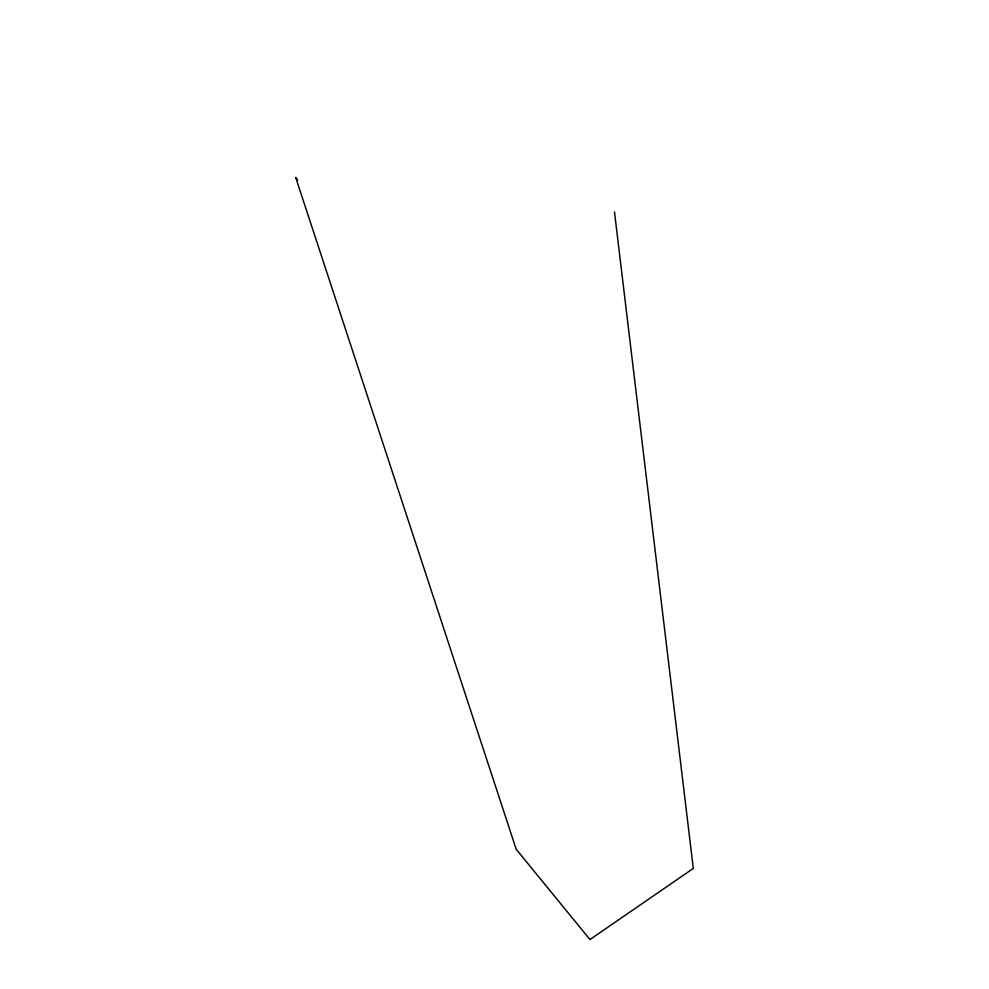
<?xml version="1.0" encoding="UTF-8"?>
<svg xmlns="http://www.w3.org/2000/svg" width="989" height="989" viewBox="0 0 989 989"><rect width="100%" height="100%" fill="white"/><g stroke="black" fill="none" stroke-linecap="round" stroke-linejoin="round"><path stroke-width="1.48" d="M297.64 179.862L295.699 177.476L516.196 849.242L589.951 939.55L693.301 868.429L614.49 212.017"/></g></svg>
